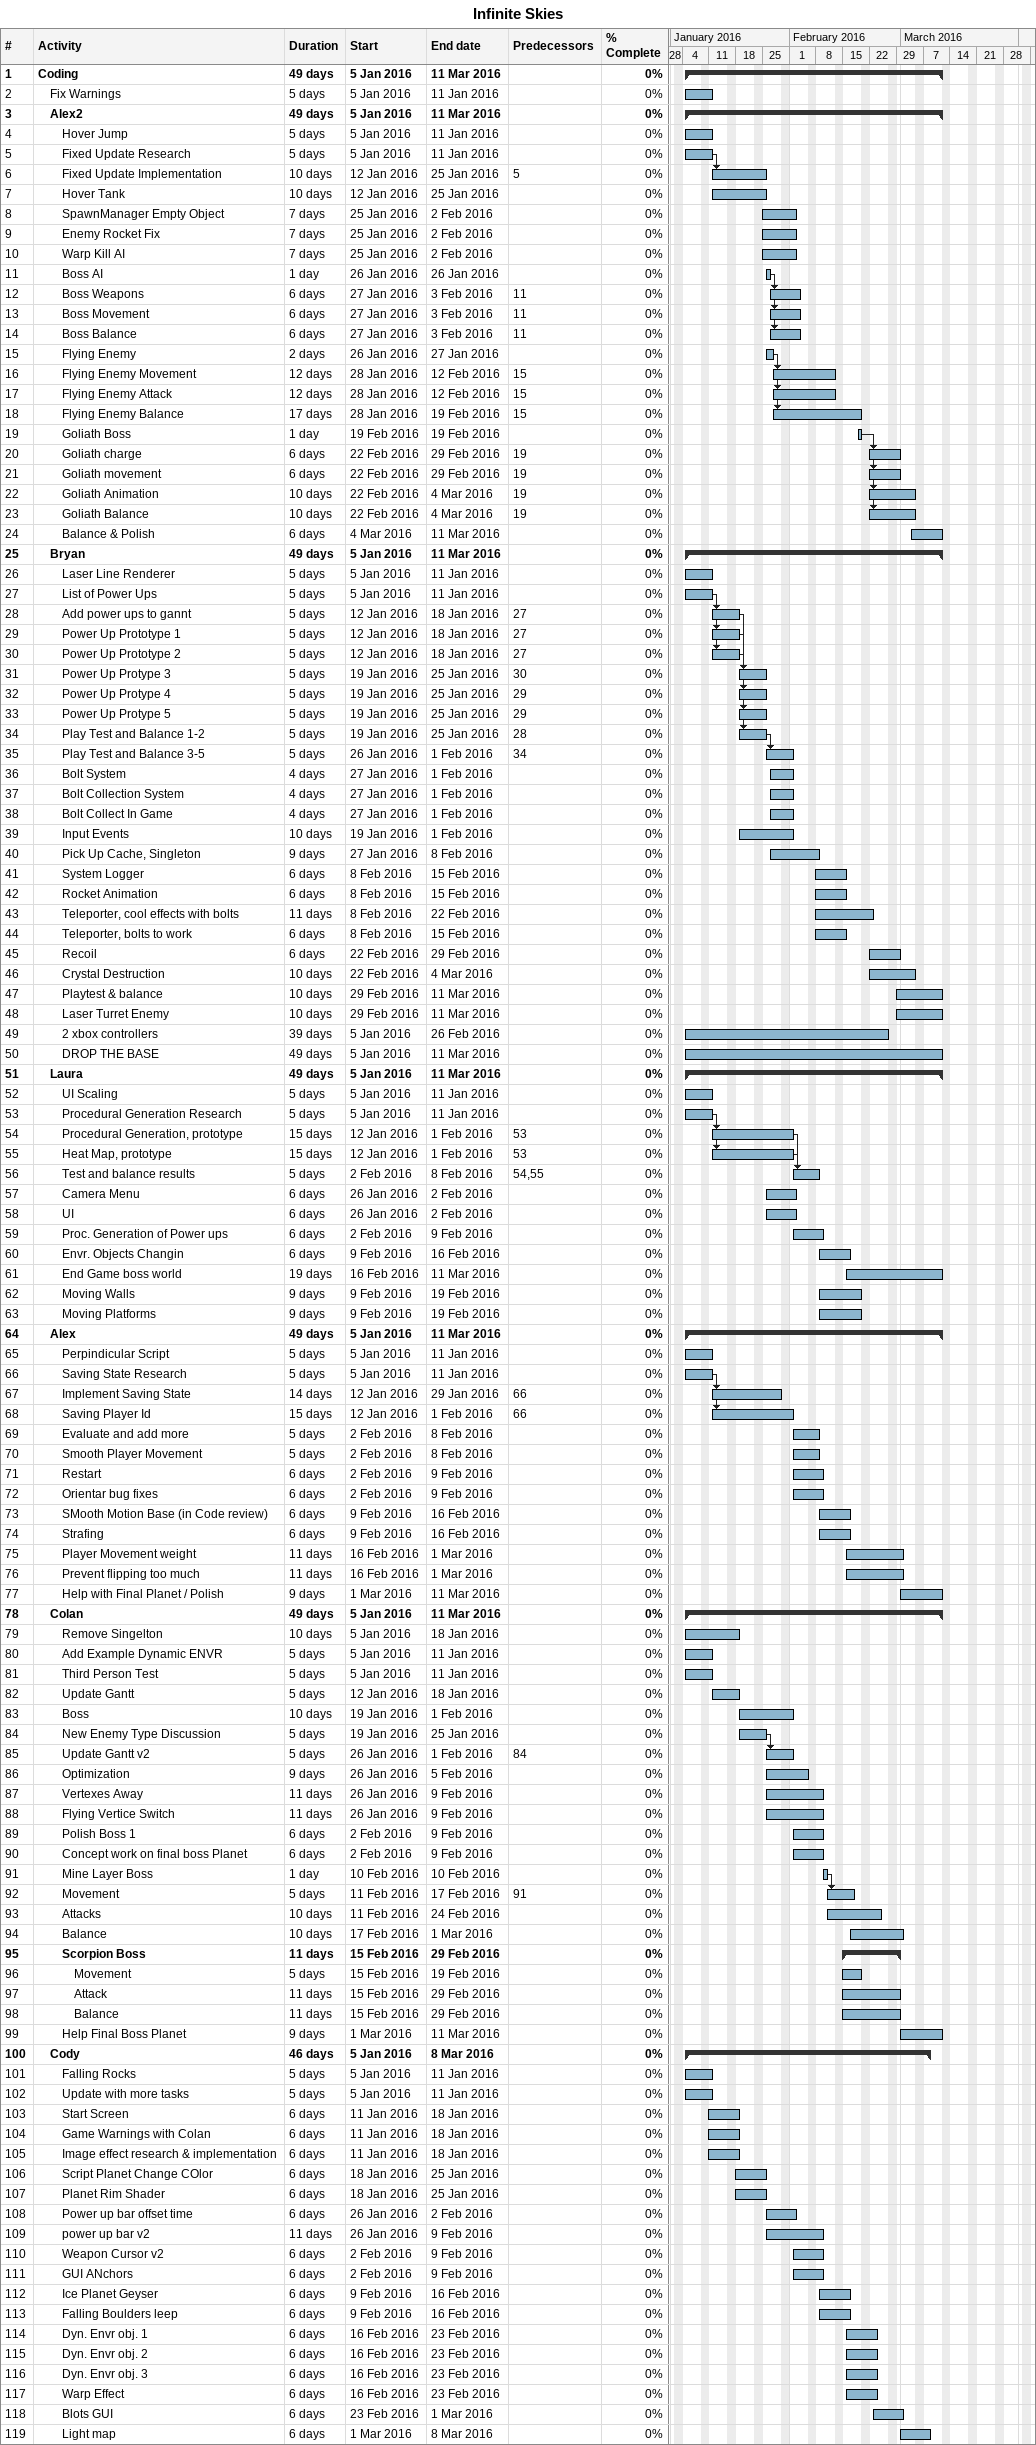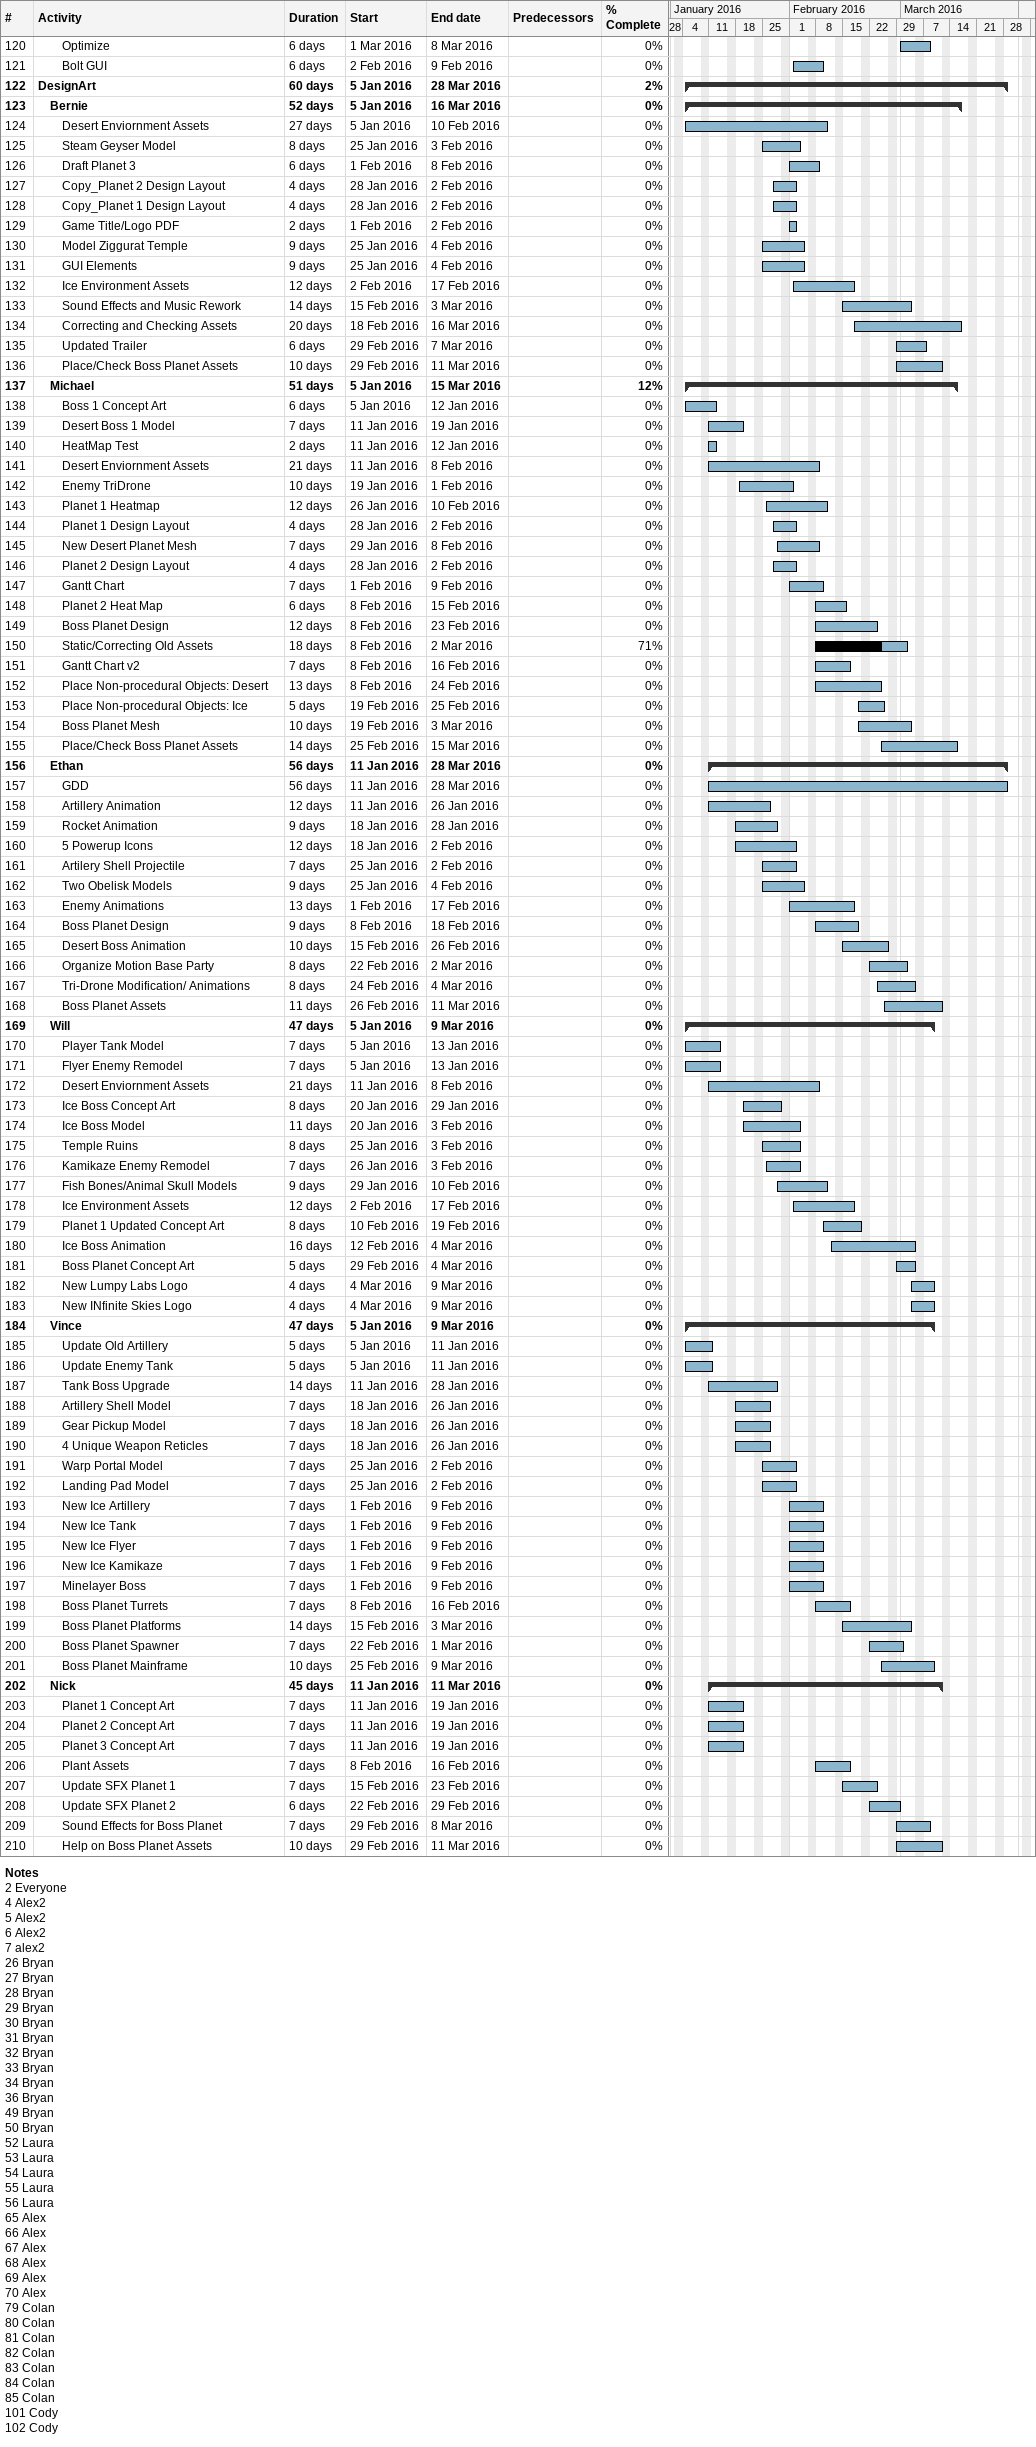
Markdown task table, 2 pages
Infinite Skies

| ID | Level | Task | Duration | Start | Finish | Predecessors | % complete |
|---|---|---|---|---|---|---|---|
| 1 | 1 | **Coding** | 49d | 2016-01-05 | 2016-03-11 |  | 0 |
| 2 | 2 | Fix Warnings | 5d | 2016-01-05 | 2016-01-11 |  | 0 |
| 3 | 2 | **Alex2** | 49d | 2016-01-05 | 2016-03-11 |  | 0 |
| 4 | 3 | Hover Jump | 5d | 2016-01-05 | 2016-01-11 |  | 0 |
| 5 | 3 | Fixed Update Research | 5d | 2016-01-05 | 2016-01-11 |  | 0 |
| 6 | 3 | Fixed Update Implementation | 10d | 2016-01-12 | 2016-01-25 | 5 | 0 |
| 7 | 3 | Hover Tank | 10d | 2016-01-12 | 2016-01-25 |  | 0 |
| 8 | 3 | SpawnManager Empty Object | 7d | 2016-01-25 | 2016-02-02 |  | 0 |
| 9 | 3 | Enemy Rocket Fix | 7d | 2016-01-25 | 2016-02-02 |  | 0 |
| 10 | 3 | Warp Kill AI | 7d | 2016-01-25 | 2016-02-02 |  | 0 |
| 11 | 3 | Boss AI | 1d | 2016-01-26 | 2016-01-26 |  | 0 |
| 12 | 3 | Boss Weapons | 6d | 2016-01-27 | 2016-02-03 | 11 | 0 |
| 13 | 3 | Boss Movement | 6d | 2016-01-27 | 2016-02-03 | 11 | 0 |
| 14 | 3 | Boss Balance | 6d | 2016-01-27 | 2016-02-03 | 11 | 0 |
| 15 | 3 | Flying Enemy | 2d | 2016-01-26 | 2016-01-27 |  | 0 |
| 16 | 3 | Flying Enemy Movement | 12d | 2016-01-28 | 2016-02-12 | 15 | 0 |
| 17 | 3 | Flying Enemy Attack | 12d | 2016-01-28 | 2016-02-12 | 15 | 0 |
| 18 | 3 | Flying Enemy Balance | 17d | 2016-01-28 | 2016-02-19 | 15 | 0 |
| 19 | 3 | Goliath Boss | 1d | 2016-02-19 | 2016-02-19 |  | 0 |
| 20 | 3 | Goliath charge | 6d | 2016-02-22 | 2016-02-29 | 19 | 0 |
| 21 | 3 | Goliath movement | 6d | 2016-02-22 | 2016-02-29 | 19 | 0 |
| 22 | 3 | Goliath Animation | 10d | 2016-02-22 | 2016-03-04 | 19 | 0 |
| 23 | 3 | Goliath Balance | 10d | 2016-02-22 | 2016-03-04 | 19 | 0 |
| 24 | 3 | Balance & Polish | 6d | 2016-03-04 | 2016-03-11 |  | 0 |
| 25 | 2 | **Bryan** | 49d | 2016-01-05 | 2016-03-11 |  | 0 |
| 26 | 3 | Laser Line Renderer | 5d | 2016-01-05 | 2016-01-11 |  | 0 |
| 27 | 3 | List of Power Ups | 5d | 2016-01-05 | 2016-01-11 |  | 0 |
| 28 | 3 | Add power ups to gannt | 5d | 2016-01-12 | 2016-01-18 | 27 | 0 |
| 29 | 3 | Power Up Prototype 1 | 5d | 2016-01-12 | 2016-01-18 | 27 | 0 |
| 30 | 3 | Power Up Prototype 2 | 5d | 2016-01-12 | 2016-01-18 | 27 | 0 |
| 31 | 3 | Power Up Protype 3 | 5d | 2016-01-19 | 2016-01-25 | 30 | 0 |
| 32 | 3 | Power Up Protype 4 | 5d | 2016-01-19 | 2016-01-25 | 29 | 0 |
| 33 | 3 | Power Up Protype 5 | 5d | 2016-01-19 | 2016-01-25 | 29 | 0 |
| 34 | 3 | Play Test and Balance 1-2 | 5d | 2016-01-19 | 2016-01-25 | 28 | 0 |
| 35 | 3 | Play Test and Balance 3-5 | 5d | 2016-01-26 | 2016-02-01 | 34 | 0 |
| 36 | 3 | Bolt System | 4d | 2016-01-27 | 2016-02-01 |  | 0 |
| 37 | 3 | Bolt Collection System | 4d | 2016-01-27 | 2016-02-01 |  | 0 |
| 38 | 3 | Bolt Collect In Game | 4d | 2016-01-27 | 2016-02-01 |  | 0 |
| 39 | 3 | Input Events | 10d | 2016-01-19 | 2016-02-01 |  | 0 |
| 40 | 3 | Pick Up Cache, Singleton | 9d | 2016-01-27 | 2016-02-08 |  | 0 |
| 41 | 3 | System Logger | 6d | 2016-02-08 | 2016-02-15 |  | 0 |
| 42 | 3 | Rocket Animation | 6d | 2016-02-08 | 2016-02-15 |  | 0 |
| 43 | 3 | Teleporter, cool effects with bolts | 11d | 2016-02-08 | 2016-02-22 |  | 0 |
| 44 | 3 | Teleporter, bolts to work | 6d | 2016-02-08 | 2016-02-15 |  | 0 |
| 45 | 3 | Recoil | 6d | 2016-02-22 | 2016-02-29 |  | 0 |
| 46 | 3 | Crystal Destruction | 10d | 2016-02-22 | 2016-03-04 |  | 0 |
| 47 | 3 | Playtest & balance | 10d | 2016-02-29 | 2016-03-11 |  | 0 |
| 48 | 3 | Laser Turret Enemy | 10d | 2016-02-29 | 2016-03-11 |  | 0 |
| 49 | 3 | 2 xbox controllers | 39d | 2016-01-05 | 2016-02-26 |  | 0 |
| 50 | 3 | DROP THE BASE | 49d | 2016-01-05 | 2016-03-11 |  | 0 |
| 51 | 2 | **Laura** | 49d | 2016-01-05 | 2016-03-11 |  | 0 |
| 52 | 3 | UI Scaling | 5d | 2016-01-05 | 2016-01-11 |  | 0 |
| 53 | 3 | Procedural Generation Research | 5d | 2016-01-05 | 2016-01-11 |  | 0 |
| 54 | 3 | Procedural Generation, prototype | 15d | 2016-01-12 | 2016-02-01 | 53 | 0 |
| 55 | 3 | Heat Map, prototype | 15d | 2016-01-12 | 2016-02-01 | 53 | 0 |
| 56 | 3 | Test and balance results | 5d | 2016-02-02 | 2016-02-08 | 54, 55 | 0 |
| 57 | 3 | Camera Menu | 6d | 2016-01-26 | 2016-02-02 |  | 0 |
| 58 | 3 | UI | 6d | 2016-01-26 | 2016-02-02 |  | 0 |
| 59 | 3 | Proc. Generation of Power ups | 6d | 2016-02-02 | 2016-02-09 |  | 0 |
| 60 | 3 | Envr. Objects Changin | 6d | 2016-02-09 | 2016-02-16 |  | 0 |
| 61 | 3 | End Game boss world | 19d | 2016-02-16 | 2016-03-11 |  | 0 |
| 62 | 3 | Moving Walls | 9d | 2016-02-09 | 2016-02-19 |  | 0 |
| 63 | 3 | Moving Platforms | 9d | 2016-02-09 | 2016-02-19 |  | 0 |
| 64 | 2 | **Alex** | 49d | 2016-01-05 | 2016-03-11 |  | 0 |
| 65 | 3 | Perpindicular Script | 5d | 2016-01-05 | 2016-01-11 |  | 0 |
| 66 | 3 | Saving State Research | 5d | 2016-01-05 | 2016-01-11 |  | 0 |
| 67 | 3 | Implement Saving State | 14d | 2016-01-12 | 2016-01-29 | 66 | 0 |
| 68 | 3 | Saving Player Id | 15d | 2016-01-12 | 2016-02-01 | 66 | 0 |
| 69 | 3 | Evaluate and add more | 5d | 2016-02-02 | 2016-02-08 |  | 0 |
| 70 | 3 | Smooth Player Movement | 5d | 2016-02-02 | 2016-02-08 |  | 0 |
| 71 | 3 | Restart | 6d | 2016-02-02 | 2016-02-09 |  | 0 |
| 72 | 3 | Orientar bug fixes | 6d | 2016-02-02 | 2016-02-09 |  | 0 |
| 73 | 3 | SMooth Motion Base (in Code review) | 6d | 2016-02-09 | 2016-02-16 |  | 0 |
| 74 | 3 | Strafing | 6d | 2016-02-09 | 2016-02-16 |  | 0 |
| 75 | 3 | Player Movement weight | 11d | 2016-02-16 | 2016-03-01 |  | 0 |
| 76 | 3 | Prevent flipping too much | 11d | 2016-02-16 | 2016-03-01 |  | 0 |
| 77 | 3 | Help with Final Planet / Polish | 9d | 2016-03-01 | 2016-03-11 |  | 0 |
| 78 | 2 | **Colan** | 49d | 2016-01-05 | 2016-03-11 |  | 0 |
| 79 | 3 | Remove Singelton | 10d | 2016-01-05 | 2016-01-18 |  | 0 |
| 80 | 3 | Add Example Dynamic ENVR | 5d | 2016-01-05 | 2016-01-11 |  | 0 |
| 81 | 3 | Third Person Test | 5d | 2016-01-05 | 2016-01-11 |  | 0 |
| 82 | 3 | Update Gantt | 5d | 2016-01-12 | 2016-01-18 |  | 0 |
| 83 | 3 | Boss | 10d | 2016-01-19 | 2016-02-01 |  | 0 |
| 84 | 3 | New Enemy Type Discussion | 5d | 2016-01-19 | 2016-01-25 |  | 0 |
| 85 | 3 | Update Gantt v2 | 5d | 2016-01-26 | 2016-02-01 | 84 | 0 |
| 86 | 3 | Optimization | 9d | 2016-01-26 | 2016-02-05 |  | 0 |
| 87 | 3 | Vertexes Away | 11d | 2016-01-26 | 2016-02-09 |  | 0 |
| 88 | 3 | Flying Vertice Switch | 11d | 2016-01-26 | 2016-02-09 |  | 0 |
| 89 | 3 | Polish Boss 1 | 6d | 2016-02-02 | 2016-02-09 |  | 0 |
| 90 | 3 | Concept work on final boss Planet | 6d | 2016-02-02 | 2016-02-09 |  | 0 |
| 91 | 3 | Mine Layer Boss | 1d | 2016-02-10 | 2016-02-10 |  | 0 |
| 92 | 3 | Movement | 5d | 2016-02-11 | 2016-02-17 | 91 | 0 |
| 93 | 3 | Attacks | 10d | 2016-02-11 | 2016-02-24 |  | 0 |
| 94 | 3 | Balance | 10d | 2016-02-17 | 2016-03-01 |  | 0 |
| 95 | 3 | **Scorpion Boss** | 11d | 2016-02-15 | 2016-02-29 |  | 0 |
| 96 | 4 | Movement | 5d | 2016-02-15 | 2016-02-19 |  | 0 |
| 97 | 4 | Attack | 11d | 2016-02-15 | 2016-02-29 |  | 0 |
| 98 | 4 | Balance | 11d | 2016-02-15 | 2016-02-29 |  | 0 |
| 99 | 3 | Help Final Boss Planet | 9d | 2016-03-01 | 2016-03-11 |  | 0 |
| 100 | 2 | **Cody** | 46d | 2016-01-05 | 2016-03-08 |  | 0 |
| 101 | 3 | Falling Rocks | 5d | 2016-01-05 | 2016-01-11 |  | 0 |
| 102 | 3 | Update with more tasks | 5d | 2016-01-05 | 2016-01-11 |  | 0 |
| 103 | 3 | Start Screen | 6d | 2016-01-11 | 2016-01-18 |  | 0 |
| 104 | 3 | Game Warnings with Colan | 6d | 2016-01-11 | 2016-01-18 |  | 0 |
| 105 | 3 | Image effect research & implementation | 6d | 2016-01-11 | 2016-01-18 |  | 0 |
| 106 | 3 | Script Planet Change COlor | 6d | 2016-01-18 | 2016-01-25 |  | 0 |
| 107 | 3 | Planet Rim Shader | 6d | 2016-01-18 | 2016-01-25 |  | 0 |
| 108 | 3 | Power up bar offset time | 6d | 2016-01-26 | 2016-02-02 |  | 0 |
| 109 | 3 | power up bar v2 | 11d | 2016-01-26 | 2016-02-09 |  | 0 |
| 110 | 3 | Weapon Cursor v2 | 6d | 2016-02-02 | 2016-02-09 |  | 0 |
| 111 | 3 | GUI ANchors | 6d | 2016-02-02 | 2016-02-09 |  | 0 |
| 112 | 3 | Ice Planet Geyser | 6d | 2016-02-09 | 2016-02-16 |  | 0 |
| 113 | 3 | Falling Boulders leep | 6d | 2016-02-09 | 2016-02-16 |  | 0 |
| 114 | 3 | Dyn. Envr obj. 1 | 6d | 2016-02-16 | 2016-02-23 |  | 0 |
| 115 | 3 | Dyn. Envr obj. 2 | 6d | 2016-02-16 | 2016-02-23 |  | 0 |
| 116 | 3 | Dyn. Envr obj. 3 | 6d | 2016-02-16 | 2016-02-23 |  | 0 |
| 117 | 3 | Warp Effect | 6d | 2016-02-16 | 2016-02-23 |  | 0 |
| 118 | 3 | Blots GUI | 6d | 2016-02-23 | 2016-03-01 |  | 0 |
| 119 | 3 | Light map | 6d | 2016-03-01 | 2016-03-08 |  | 0 |
| 120 | 3 | Optimize | 6d | 2016-03-01 | 2016-03-08 |  | 0 |
| 121 | 3 | Bolt GUI | 6d | 2016-02-02 | 2016-02-09 |  | 0 |
| 122 | 1 | **DesignArt** | 60d | 2016-01-05 | 2016-03-28 |  | 2 |
| 123 | 2 | **Bernie** | 52d | 2016-01-05 | 2016-03-16 |  | 0 |
| 124 | 3 | Desert Enviornment Assets | 27d | 2016-01-05 | 2016-02-10 |  | 0 |
| 125 | 3 | Steam Geyser Model | 8d | 2016-01-25 | 2016-02-03 |  | 0 |
| 126 | 3 | Draft Planet 3 | 6d | 2016-02-01 | 2016-02-08 |  | 0 |
| 127 | 3 | Copy_Planet 2 Design Layout | 4d | 2016-01-28 | 2016-02-02 |  | 0 |
| 128 | 3 | Copy_Planet 1 Design Layout | 4d | 2016-01-28 | 2016-02-02 |  | 0 |
| 129 | 3 | Game Title/Logo PDF | 2d | 2016-02-01 | 2016-02-02 |  | 0 |
| 130 | 3 | Model Ziggurat Temple | 9d | 2016-01-25 | 2016-02-04 |  | 0 |
| 131 | 3 | GUI Elements | 9d | 2016-01-25 | 2016-02-04 |  | 0 |
| 132 | 3 | Ice Environment Assets | 12d | 2016-02-02 | 2016-02-17 |  | 0 |
| 133 | 3 | Sound Effects and Music Rework | 14d | 2016-02-15 | 2016-03-03 |  | 0 |
| 134 | 3 | Correcting and Checking Assets | 20d | 2016-02-18 | 2016-03-16 |  | 0 |
| 135 | 3 | Updated Trailer | 6d | 2016-02-29 | 2016-03-07 |  | 0 |
| 136 | 3 | Place/Check Boss Planet Assets | 10d | 2016-02-29 | 2016-03-11 |  | 0 |
| 137 | 2 | **Michael** | 51d | 2016-01-05 | 2016-03-15 |  | 12 |
| 138 | 3 | Boss 1 Concept Art | 6d | 2016-01-05 | 2016-01-12 |  | 0 |
| 139 | 3 | Desert Boss 1 Model | 7d | 2016-01-11 | 2016-01-19 |  | 0 |
| 140 | 3 | HeatMap Test | 2d | 2016-01-11 | 2016-01-12 |  | 0 |
| 141 | 3 | Desert Enviornment Assets | 21d | 2016-01-11 | 2016-02-08 |  | 0 |
| 142 | 3 | Enemy TriDrone | 10d | 2016-01-19 | 2016-02-01 |  | 0 |
| 143 | 3 | Planet 1 Heatmap | 12d | 2016-01-26 | 2016-02-10 |  | 0 |
| 144 | 3 | Planet 1 Design Layout | 4d | 2016-01-28 | 2016-02-02 |  | 0 |
| 145 | 3 | New Desert Planet Mesh | 7d | 2016-01-29 | 2016-02-08 |  | 0 |
| 146 | 3 | Planet 2 Design Layout | 4d | 2016-01-28 | 2016-02-02 |  | 0 |
| 147 | 3 | Gantt Chart | 7d | 2016-02-01 | 2016-02-09 |  | 0 |
| 148 | 3 | Planet 2 Heat Map | 6d | 2016-02-08 | 2016-02-15 |  | 0 |
| 149 | 3 | Boss Planet Design | 12d | 2016-02-08 | 2016-02-23 |  | 0 |
| 150 | 3 | Static/Correcting Old Assets | 18d | 2016-02-08 | 2016-03-02 |  | 71 |
| 151 | 3 | Gantt Chart v2 | 7d | 2016-02-08 | 2016-02-16 |  | 0 |
| 152 | 3 | Place Non-procedural Objects: Desert | 13d | 2016-02-08 | 2016-02-24 |  | 0 |
| 153 | 3 | Place Non-procedural Objects: Ice | 5d | 2016-02-19 | 2016-02-25 |  | 0 |
| 154 | 3 | Boss Planet Mesh | 10d | 2016-02-19 | 2016-03-03 |  | 0 |
| 155 | 3 | Place/Check Boss Planet Assets | 14d | 2016-02-25 | 2016-03-15 |  | 0 |
| 156 | 2 | **Ethan** | 56d | 2016-01-11 | 2016-03-28 |  | 0 |
| 157 | 3 | GDD | 56d | 2016-01-11 | 2016-03-28 |  | 0 |
| 158 | 3 | Artillery Animation | 12d | 2016-01-11 | 2016-01-26 |  | 0 |
| 159 | 3 | Rocket Animation | 9d | 2016-01-18 | 2016-01-28 |  | 0 |
| 160 | 3 | 5 Powerup Icons | 12d | 2016-01-18 | 2016-02-02 |  | 0 |
| 161 | 3 | Artilery Shell Projectile | 7d | 2016-01-25 | 2016-02-02 |  | 0 |
| 162 | 3 | Two Obelisk Models | 9d | 2016-01-25 | 2016-02-04 |  | 0 |
| 163 | 3 | Enemy Animations | 13d | 2016-02-01 | 2016-02-17 |  | 0 |
| 164 | 3 | Boss Planet Design | 9d | 2016-02-08 | 2016-02-18 |  | 0 |
| 165 | 3 | Desert Boss Animation | 10d | 2016-02-15 | 2016-02-26 |  | 0 |
| 166 | 3 | Organize Motion Base Party | 8d | 2016-02-22 | 2016-03-02 |  | 0 |
| 167 | 3 | Tri-Drone Modification/ Animations | 8d | 2016-02-24 | 2016-03-04 |  | 0 |
| 168 | 3 | Boss Planet Assets | 11d | 2016-02-26 | 2016-03-11 |  | 0 |
| 169 | 2 | **Will** | 47d | 2016-01-05 | 2016-03-09 |  | 0 |
| 170 | 3 | Player Tank Model | 7d | 2016-01-05 | 2016-01-13 |  | 0 |
| 171 | 3 | Flyer Enemy Remodel | 7d | 2016-01-05 | 2016-01-13 |  | 0 |
| 172 | 3 | Desert Enviornment Assets | 21d | 2016-01-11 | 2016-02-08 |  | 0 |
| 173 | 3 | Ice Boss Concept Art | 8d | 2016-01-20 | 2016-01-29 |  | 0 |
| 174 | 3 | Ice Boss Model | 11d | 2016-01-20 | 2016-02-03 |  | 0 |
| 175 | 3 | Temple Ruins | 8d | 2016-01-25 | 2016-02-03 |  | 0 |
| 176 | 3 | Kamikaze Enemy Remodel | 7d | 2016-01-26 | 2016-02-03 |  | 0 |
| 177 | 3 | Fish Bones/Animal Skull Models | 9d | 2016-01-29 | 2016-02-10 |  | 0 |
| 178 | 3 | Ice Environment Assets | 12d | 2016-02-02 | 2016-02-17 |  | 0 |
| 179 | 3 | Planet 1 Updated Concept Art | 8d | 2016-02-10 | 2016-02-19 |  | 0 |
| 180 | 3 | Ice Boss Animation | 16d | 2016-02-12 | 2016-03-04 |  | 0 |
| 181 | 3 | Boss Planet Concept Art | 5d | 2016-02-29 | 2016-03-04 |  | 0 |
| 182 | 3 | New Lumpy Labs Logo | 4d | 2016-03-04 | 2016-03-09 |  | 0 |
| 183 | 3 | New INfinite Skies Logo | 4d | 2016-03-04 | 2016-03-09 |  | 0 |
| 184 | 2 | **Vince** | 47d | 2016-01-05 | 2016-03-09 |  | 0 |
| 185 | 3 | Update Old Artillery | 5d | 2016-01-05 | 2016-01-11 |  | 0 |
| 186 | 3 | Update Enemy Tank | 5d | 2016-01-05 | 2016-01-11 |  | 0 |
| 187 | 3 | Tank Boss Upgrade | 14d | 2016-01-11 | 2016-01-28 |  | 0 |
| 188 | 3 | Artillery Shell Model | 7d | 2016-01-18 | 2016-01-26 |  | 0 |
| 189 | 3 | Gear Pickup Model | 7d | 2016-01-18 | 2016-01-26 |  | 0 |
| 190 | 3 | 4 Unique Weapon Reticles | 7d | 2016-01-18 | 2016-01-26 |  | 0 |
| 191 | 3 | Warp Portal Model | 7d | 2016-01-25 | 2016-02-02 |  | 0 |
| 192 | 3 | Landing Pad Model | 7d | 2016-01-25 | 2016-02-02 |  | 0 |
| 193 | 3 | New Ice Artillery | 7d | 2016-02-01 | 2016-02-09 |  | 0 |
| 194 | 3 | New Ice Tank | 7d | 2016-02-01 | 2016-02-09 |  | 0 |
| 195 | 3 | New Ice Flyer | 7d | 2016-02-01 | 2016-02-09 |  | 0 |
| 196 | 3 | New Ice Kamikaze | 7d | 2016-02-01 | 2016-02-09 |  | 0 |
| 197 | 3 | Minelayer Boss | 7d | 2016-02-01 | 2016-02-09 |  | 0 |
| 198 | 3 | Boss Planet Turrets | 7d | 2016-02-08 | 2016-02-16 |  | 0 |
| 199 | 3 | Boss Planet Platforms | 14d | 2016-02-15 | 2016-03-03 |  | 0 |
| 200 | 3 | Boss Planet Spawner | 7d | 2016-02-22 | 2016-03-01 |  | 0 |
| 201 | 3 | Boss Planet Mainframe | 10d | 2016-02-25 | 2016-03-09 |  | 0 |
| 202 | 2 | **Nick** | 45d | 2016-01-11 | 2016-03-11 |  | 0 |
| 203 | 3 | Planet 1 Concept Art | 7d | 2016-01-11 | 2016-01-19 |  | 0 |
| 204 | 3 | Planet 2 Concept Art | 7d | 2016-01-11 | 2016-01-19 |  | 0 |
| 205 | 3 | Planet 3 Concept Art | 7d | 2016-01-11 | 2016-01-19 |  | 0 |
| 206 | 3 | Plant Assets | 7d | 2016-02-08 | 2016-02-16 |  | 0 |
| 207 | 3 | Update SFX Planet 1 | 7d | 2016-02-15 | 2016-02-23 |  | 0 |
| 208 | 3 | Update SFX Planet 2 | 6d | 2016-02-22 | 2016-02-29 |  | 0 |
| 209 | 3 | Sound Effects for Boss Planet | 7d | 2016-02-29 | 2016-03-08 |  | 0 |
| 210 | 3 | Help on Boss Planet Assets | 10d | 2016-02-29 | 2016-03-11 |  | 0 |

Notes
- 2: Everyone
- 4: Alex2
- 5: Alex2
- 6: Alex2
- 7: alex2
- 26: Bryan
- 27: Bryan
- 28: Bryan
- 29: Bryan
- 30: Bryan
- 31: Bryan
- 32: Bryan
- 33: Bryan
- 34: Bryan
- 36: Bryan
- 49: Bryan
- 50: Bryan
- 52: Laura
- 53: Laura
- 54: Laura
- 55: Laura
- 56: Laura
- 65: Alex
- 66: Alex
- 67: Alex
- 68: Alex
- 69: Alex
- 70: Alex
- 79: Colan
- 80: Colan
- 81: Colan
- 82: Colan
- 83: Colan
- 84: Colan
- 85: Colan
- 101: Cody
- 102: Cody
